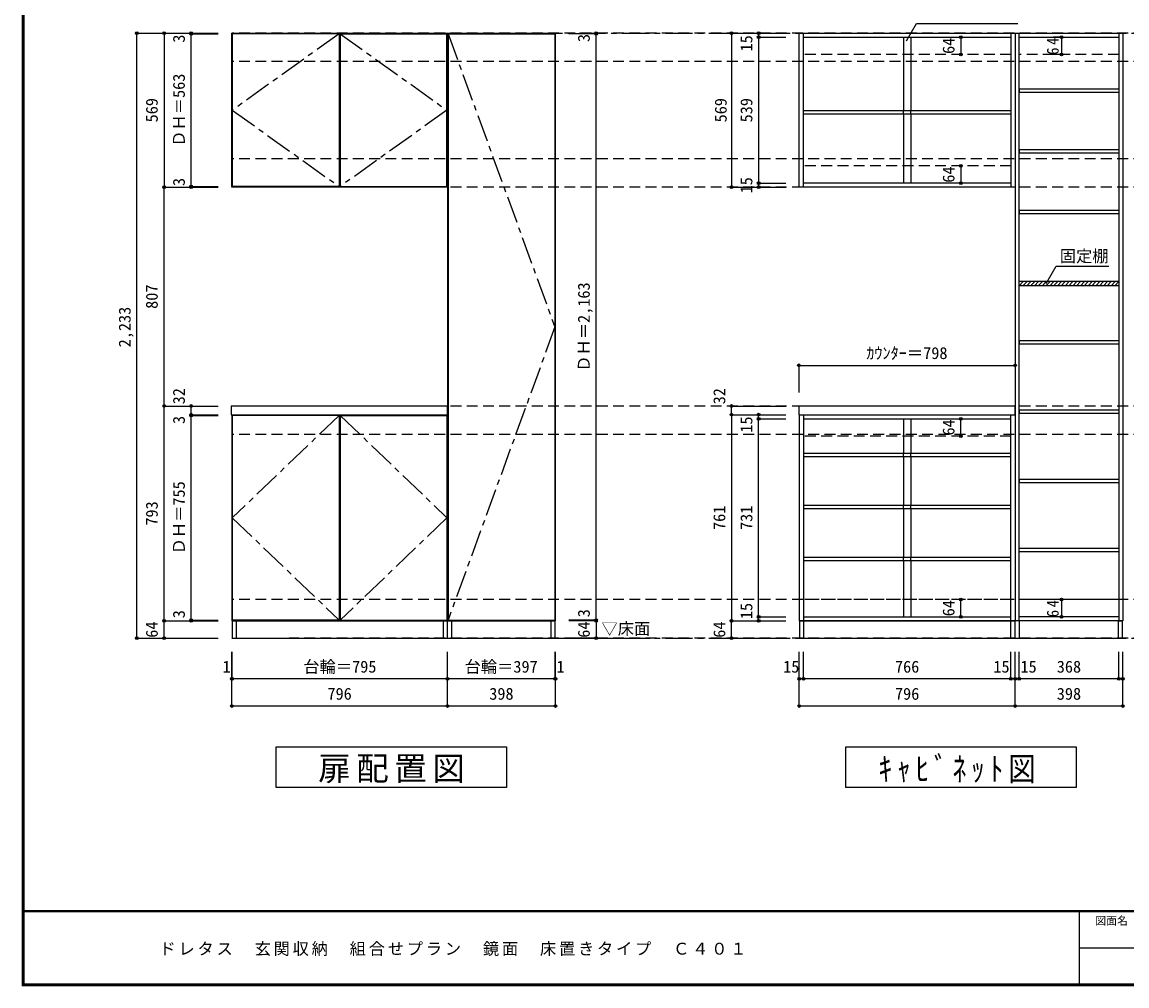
# Model space of a CAD drawing. Units: millimetres at full size, sheet at 1:20. Extents: x -3893 to 3907, y -2871 to 2783.
# Drawn here: x -3893 to 183, y -2803 to 753 of the extents above; entities that cross this region are included whole.
import ezdxf
from ezdxf.enums import TextEntityAlignment as Align

# ---------------------------------------------------------------- set-up
doc = ezdxf.new("R2010")
doc.units = ezdxf.units.MM
doc.header["$LTSCALE"] = 20
doc.header["$PDMODE"] = 32
doc.header["$PDSIZE"] = 10
for name, pattern in [('CHAIN1', [8, 5, -1, 1, -1]), ('DASHED1', [1.8, 1.2, -0.6]), ('DASHED2', [3, 2, -1])]:
    doc.linetypes.add(name, pattern=pattern)
for name, color, linetype in [('0-1_本体', 2, 'Continuous'), ('0-2_扉', 3, 'Continuous'), ('0-3_扉仕上', 7, 'CHAIN1'), ('0-4_棚', 3, 'Continuous'), ('0-6_桟木', 3, 'Continuous'), ('0-7_', 7, 'Continuous'), ('0-9_', 7, 'Continuous'), ('0-A_文字', 7, 'Continuous'), ('0-B_寸法', 7, 'Continuous'), ('0-C_ハッチ', 4, 'Continuous'), ('F-1_枠', 6, 'Continuous'), ('F-A_文字', 7, 'Continuous')]:
    doc.layers.add(name, color=color, linetype=linetype)
doc.styles.add('ＭＳ ゴシック', font='')
doc.styles.get('ＭＳ ゴシック').set_extended_font_data('MS Gothic')

msp = doc.modelspace()

# ---------------------------------------------------------------- linework, layer by layer
at = {"layer": '0-1_本体', "color": 7}
for p, q in [((-3119.7, 712.33), (-2323.7, 712.33)), ((-2323.7, 712.33), (-2323.7, -1456.67)), ((-2323.7, 712.33), (-1925.7, 712.33)), ((-1925.7, -1456.67), (-1925.7, 712.33)), ((-3119.7, -695.67), (-3119.7, -1456.67)), ((-3119.7, -1456.67), (-2323.7, -1456.67)), ((-2323.7, -1456.67), (-1925.7, -1456.67))]:
    msp.add_line(p, q, dxfattribs=at)
at = {"layer": '0-1_本体', "color": 3}
for p, q in [((-1025.7, 712.33), (-229.7, 712.33)), ((-1010.7, 143.33), (-1010.7, 712.33)), ((-1010.7, 697.33), (-244.7, 697.33)), ((-244.7, 712.33), (-244.7, 143.33)), ((-229.7, 712.33), (-229.7, -1456.67)), ((-229.7, 712.33), (168.3, 712.33)), ((-214.7, -1456.67), (-214.7, 712.33)), ((-214.7, 697.33), (153.3, 697.33)), ((153.3, 712.33), (153.3, -1456.67)), ((168.3, 712.33), (168.3, -1456.67)), ((-244.7, 158.33), (-1010.7, 158.33)), ((-1025.7, -695.67), (-1025.7, -1456.67)), ((-1010.7, -695.67), (-1010.7, -1456.67)), ((-1010.7, -710.67), (-244.7, -710.67)), ((-244.7, -1456.67), (-244.7, -695.67)), ((-1025.7, -1456.67), (-229.7, -1456.67)), ((-1010.7, -1441.67), (-244.7, -1441.67)), ((-214.7, -1456.67), (-229.7, -1456.67)), ((153.3, -1441.67), (-214.7, -1441.67)), ((154.3, -1456.67), (-214.7, -1456.67)), ((154.3, -1456.67), (168.3, -1456.67))]:
    msp.add_line(p, q, dxfattribs=at)
at = {"layer": '0-1_本体', "color": 7, "linetype": 'DASHED2'}
for p, q in [((153.3, 633.33), (-214.7, 633.33)), ((153.3, -1377.67), (-214.7, -1377.67))]:
    msp.add_line(p, q, dxfattribs=at)
at = {"layer": '0-1_本体', "color": 7}
msp.add_lwpolyline([(-2323.7, 143.33), (-3119.7, 143.33), (-3119.7, 712.33)], dxfattribs=at)
at = {"layer": '0-1_本体', "color": 3}
msp.add_lwpolyline([(-229.7, 143.33), (-1025.7, 143.33), (-1025.7, 712.33)], dxfattribs=at)
at = {"layer": '0-2_扉'}
for p, q in [((-2723.7, 709.33), (-3117.7, 709.33)), ((-3117.7, 709.33), (-3117.7, 146.33)), ((-2723.7, 709.33), (-2723.7, 146.33)), ((-2719.7, 709.33), (-2719.7, 146.33)), ((-2719.7, 709.33), (-2325.7, 709.33)), ((-2325.7, 146.33), (-2325.7, 709.33)), ((-2321.7, 709.33), (-1927.7, 709.33)), ((-2321.7, 709.33), (-2321.7, -1453.67)), ((-1927.7, 709.33), (-1927.7, -1453.67)), ((-2723.7, 146.33), (-3117.7, 146.33)), ((-2719.7, 146.33), (-2325.7, 146.33)), ((-3117.7, -698.67), (-3117.7, -1453.67)), ((-2723.7, -698.67), (-3117.7, -698.67)), ((-2723.7, -698.67), (-2723.7, -1453.67)), ((-2719.7, -698.67), (-2719.7, -1453.67)), ((-2719.7, -698.67), (-2325.7, -698.67)), ((-2325.7, -698.67), (-2325.7, -1453.67)), ((-2723.7, -1453.67), (-3117.7, -1453.67)), ((-2719.7, -1453.67), (-2325.7, -1453.67)), ((-2321.7, -1453.67), (-1927.7, -1453.67))]:
    msp.add_line(p, q, dxfattribs=at)
at = {"layer": '0-3_扉仕上', "linetype": 'Continuous'}
msp.add_line((-3119.7, -1520.67), (-1575.7, -1520.67), dxfattribs=at)
at = {"layer": '0-3_扉仕上'}
for points in [[(-2723.7, 709.33), (-3117.7, 427.83), (-2723.7, 146.33)], [(-2719.7, 709.33), (-2325.7, 427.83), (-2719.7, 146.33)], [(-2321.7, 709.33), (-1927.7, -372.17), (-2321.7, -1453.67)], [(-2723.7, -698.67), (-3117.7, -1076.17), (-2723.7, -1453.67)], [(-2719.7, -698.67), (-2325.7, -1076.17), (-2719.7, -1453.67)]]:
    msp.add_lwpolyline(points, dxfattribs=at)
at = {"layer": '0-4_棚'}
for p, q in [((-214.7, 506.33), (153.3, 506.33)), ((-214.7, 506.33), (-214.7, 494.33)), ((-214.7, 494.33), (153.3, 494.33)), ((-1010.7, 426.33), (-244.7, 426.33)), ((-1010.7, 414.33), (-244.7, 414.33)), ((-214.7, 282.33), (153.3, 282.33)), ((-214.7, 282.33), (-214.7, 270.33)), ((-214.7, 270.33), (153.3, 270.33)), ((-214.7, 58.33), (153.3, 58.33)), ((-214.7, 58.33), (-214.7, 46.33)), ((-214.7, 46.33), (153.3, 46.33)), ((153.3, -204.67), (-214.7, -204.67)), ((153.3, -219.67), (-214.7, -219.67)), ((-214.7, -421.67), (153.3, -421.67)), ((-214.7, -421.67), (-214.7, -433.67)), ((-214.7, -433.67), (153.3, -433.67)), ((-3121.7, -663.67), (-3121.7, -695.67)), ((-2323.7, -663.67), (-3121.7, -663.67)), ((-2323.7, -695.67), (-2323.7, -663.67)), ((-229.7, -663.67), (-1027.7, -663.67)), ((-1027.7, -663.67), (-1027.7, -695.67)), ((-214.7, -677.67), (153.3, -677.67)), ((-214.7, -677.67), (-214.7, -689.67)), ((-214.7, -689.67), (153.3, -689.67)), ((-3121.7, -695.67), (-2323.7, -695.67)), ((-1010.7, -837.69), (-244.7, -837.69)), ((-1010.7, -849.69), (-244.7, -849.69)), ((-214.7, -933.67), (153.3, -933.67)), ((-214.7, -933.67), (-214.7, -945.67)), ((-214.7, -945.67), (153.3, -945.67)), ((-1010.7, -1029.69), (-244.7, -1029.69)), ((-1010.7, -1041.69), (-244.7, -1041.69)), ((-1010.7, -1221.69), (-244.7, -1221.69)), ((153.3, -1189.67), (-214.7, -1189.67)), ((153.3, -1201.67), (-214.7, -1201.67)), ((-1010.7, -1233.69), (-244.7, -1233.69))]:
    msp.add_line(p, q, dxfattribs=at)
msp.add_lwpolyline([(-1027.7, -695.67), (-229.7, -695.67), (-229.7, -663.67)], dxfattribs=at)
at = {"layer": '0-6_桟木', "color": 7, "linetype": 'DASHED2'}
for p, q in [((-244.7, 633.33), (-1010.7, 633.33)), ((-244.7, 222.33), (-1010.7, 222.33)), ((-244.7, -774.67), (-1010.7, -774.67)), ((-244.7, -1377.67), (-1010.7, -1377.67))]:
    msp.add_line(p, q, dxfattribs=at)
at = {"layer": '0-7_'}
for p, q in [((-641.7, 697.33), (-641.7, 426.33)), ((-613.7, 697.33), (-613.7, 426.33)), ((-641.7, 414.33), (-641.7, 158.33)), ((-613.7, 414.33), (-613.7, 158.33)), ((-641.7, -710.67), (-641.7, -837.69)), ((-613.7, -710.67), (-613.7, -837.69)), ((-641.7, -849.69), (-641.7, -1029.69)), ((-613.7, -849.69), (-613.7, -1029.69)), ((-641.7, -1041.69), (-641.7, -1221.69)), ((-613.7, -1041.69), (-613.7, -1221.69)), ((-641.7, -1233.69), (-641.7, -1441.67)), ((-613.7, -1233.69), (-613.7, -1441.67))]:
    msp.add_line(p, q, dxfattribs=at)
at = {"layer": '0-7_', "linetype": 'DASHED1'}
for p, q in [((-641.7, 414.33), (-641.7, 426.33)), ((-613.7, 414.33), (-613.7, 426.33)), ((-641.7, -849.69), (-641.7, -837.69)), ((-613.7, -849.69), (-613.7, -837.69)), ((-641.7, -1041.69), (-641.7, -1029.69)), ((-613.7, -1041.69), (-613.7, -1029.69)), ((-641.7, -1233.69), (-641.7, -1221.69)), ((-613.7, -1233.69), (-613.7, -1221.69))]:
    msp.add_line(p, q, dxfattribs=at)
at = {"layer": '0-9_'}
for p, q in [((-2323.7, -1456.67), (-3118.7, -1456.67)), ((-3118.7, -1456.67), (-3118.7, -1520.67)), ((-3103.7, -1456.67), (-3103.7, -1520.67)), ((-2338.7, -1520.67), (-2338.7, -1456.67)), ((-2323.7, -1520.67), (-2323.7, -1456.67)), ((-1926.7, -1456.67), (-2323.7, -1456.67)), ((-2308.7, -1456.67), (-2308.7, -1520.67)), ((-1941.7, -1520.67), (-1941.7, -1456.67)), ((-1926.7, -1520.67), (-1926.7, -1456.67)), ((-229.7, -1456.67), (-1024.7, -1456.67)), ((-1024.7, -1456.67), (-1024.7, -1520.67)), ((-1009.7, -1456.67), (-1009.7, -1520.67)), ((-244.7, -1520.67), (-244.7, -1456.67)), ((-229.7, -1520.67), (-229.7, -1456.67)), ((167.3, -1456.67), (-229.7, -1456.67)), ((-214.7, -1456.67), (-214.7, -1520.67)), ((152.3, -1520.67), (152.3, -1456.67)), ((167.3, -1520.67), (167.3, -1456.67)), ((-3118.7, -1520.67), (-2323.7, -1520.67)), ((-2323.7, -1520.67), (-1926.7, -1520.67)), ((-1024.7, -1520.67), (-229.7, -1520.67)), ((-229.7, -1520.67), (167.3, -1520.67))]:
    msp.add_line(p, q, dxfattribs=at)
at = {"layer": '0-A_文字', "linetype": 'CHAIN1'}
for p, q in [((-3119.7, 712.33), (3067.4, 712.33)), ((-3119.7, -1520.67), (3067.4, -1520.67))]:
    msp.add_line(p, q, dxfattribs=at)
at = {"layer": '0-A_文字'}
for p, q in [((-114.5, -211.68), (-77.64, -147.83)), ((-77.64, -147.83), (116.34, -147.83)), ((-2955.93, -2070.67), (-2955.93, -1920.67)), ((-2955.93, -1920.67), (-2105.93, -1920.67)), ((-2105.93, -1920.67), (-2105.93, -2070.67)), ((-853.7, -2070.67), (-853.7, -1920.67)), ((-853.7, -1920.67), (-3.7, -1920.67)), ((-3.7, -1920.67), (-3.7, -2070.67)), ((-2105.93, -2070.67), (-2955.93, -2070.67)), ((-3.7, -2070.67), (-853.7, -2070.67))]:
    msp.add_line(p, q, dxfattribs=at)
msp.add_lwpolyline([(-629.72, 683.79), (-592.85, 747.63), (-219.71, 747.63)], dxfattribs=at)
at = {"layer": '0-B_寸法', "color": 4}
for p, q in [((-3469.7, 712.33), (-3369.7, 712.33)), ((-3469.7, -1520.67), (-3469.7, 712.33)), ((-3369.7, 712.33), (-3169.7, 712.33)), ((-3369.7, 712.33), (-3369.7, 143.33)), ((-3269.7, 709.33), (-3269.7, 712.33)), ((-3269.7, 146.33), (-3269.7, 709.33)), ((-3269.7, 709.33), (-3169.7, 709.33)), ((-1775.7, 709.33), (-1875.7, 709.33)), ((-1775.7, 709.33), (-1775.7, 712.33)), ((-1775.7, -1453.67), (-1775.7, 709.33)), ((-1275.7, 712.33), (-1275.7, 143.33)), ((-1275.7, 712.33), (-1075.7, 712.33)), ((-1175.7, 712.33), (-1175.7, 143.33)), ((-1175.7, 697.33), (-1075.7, 697.33)), ((-429.88, 697.33), (-432.87, 697.33)), ((-429.88, 697.33), (-429.88, 633.33)), ((-58.01, 697.33), (-87.25, 697.33)), ((-58.01, 697.33), (-58.01, 633.33)), ((-429.88, 633.33), (-432.87, 633.33)), ((-58.01, 633.33), (-87.25, 633.33)), ((-429.88, 222.33), (-432.87, 222.33)), ((-429.88, 222.33), (-429.88, 158.33)), ((-3369.7, 143.33), (-3169.7, 143.33)), ((-3369.7, -663.67), (-3369.7, 143.33)), ((-3369.7, 143.33), (-3169.7, 143.33)), ((-3269.7, 143.33), (-3269.7, 146.33)), ((-3269.7, 146.33), (-3169.7, 146.33)), ((-1275.7, 143.33), (-1075.7, 143.33)), ((-1175.7, 158.33), (-1075.7, 158.33)), ((-1175.7, 143.33), (-1075.7, 143.33)), ((-429.88, 158.33), (-432.87, 158.33)), ((-1027.7, -513.67), (-229.7, -513.67)), ((-1027.7, -513.67), (-1027.7, -613.67)), ((-229.7, -513.67), (-229.7, -613.67)), ((-3369.7, -1456.67), (-3369.7, -663.67)), ((-3369.7, -663.67), (-3169.7, -663.67)), ((-3269.7, -695.67), (-3269.7, -663.67)), ((-1275.7, -663.67), (-1075.7, -663.67)), ((-1275.7, -695.67), (-1275.7, -663.67)), ((-3269.7, -695.67), (-3169.7, -695.67)), ((-3269.7, -698.67), (-3269.7, -695.67)), ((-3269.7, -695.67), (-3169.7, -695.67)), ((-3269.7, -698.67), (-3169.7, -698.67)), ((-3269.7, -1453.67), (-3269.7, -698.67)), ((-1275.7, -695.67), (-1075.7, -695.67)), ((-1275.7, -695.67), (-1275.7, -1456.67)), ((-1175.7, -710.67), (-1175.7, -695.67)), ((-1175.7, -1441.67), (-1175.7, -710.67)), ((-1175.7, -710.67), (-1075.7, -710.67)), ((-429.88, -710.67), (-432.87, -710.67)), ((-429.88, -774.67), (-429.88, -710.67)), ((-429.88, -774.67), (-432.87, -774.67)), ((-429.88, -1377.67), (-432.87, -1377.67)), ((-429.88, -1441.67), (-429.88, -1377.67)), ((-58.01, -1377.67), (-87.25, -1377.67)), ((-58.01, -1377.67), (-58.01, -1441.67)), ((-3369.7, -1456.67), (-3169.7, -1456.67)), ((-3369.7, -1520.67), (-3369.7, -1456.67)), ((-3369.7, -1456.67), (-3169.7, -1456.67)), ((-3269.7, -1453.67), (-3169.7, -1453.67)), ((-3269.7, -1456.67), (-3269.7, -1453.67)), ((-3269.7, -1456.67), (-3169.7, -1456.67)), ((-1775.7, -1453.67), (-1875.7, -1453.67)), ((-1775.7, -1456.67), (-1875.7, -1456.67)), ((-1775.7, -1456.67), (-1875.7, -1456.67)), ((-1775.7, -1456.67), (-1775.7, -1453.67)), ((-1775.7, -1456.67), (-1775.7, -1520.67)), ((-1275.7, -1456.67), (-1175.7, -1456.67)), ((-1275.7, -1520.67), (-1275.7, -1456.67)), ((-1275.7, -1456.67), (-1075.7, -1456.67)), ((-1175.7, -1456.67), (-1175.7, -1441.67)), ((-1175.7, -1441.67), (-1075.7, -1441.67)), ((-1175.7, -1456.67), (-1075.7, -1456.67)), ((-429.88, -1441.67), (-432.87, -1441.67)), ((-58.01, -1441.67), (-87.25, -1441.67)), ((-3469.7, -1520.67), (-3369.7, -1520.67)), ((-3369.7, -1520.67), (-3169.7, -1520.67)), ((-1775.7, -1520.67), (-1875.7, -1520.67)), ((-1275.7, -1520.67), (-1075.7, -1520.67)), ((-3119.7, -1670.67), (-3119.7, -1570.67)), ((-3118.7, -1670.67), (-3118.7, -1570.67)), ((-2323.7, -1670.67), (-2323.7, -1570.67)), ((-1926.7, -1670.67), (-1926.7, -1570.67)), ((-1925.7, -1670.67), (-1925.7, -1570.67)), ((-1025.7, -1770.67), (-1025.7, -1570.67)), ((-1010.7, -1670.67), (-1010.7, -1570.67)), ((-244.7, -1670.67), (-244.7, -1570.67)), ((-229.7, -1770.67), (-229.7, -1570.67)), ((-214.7, -1670.67), (-214.7, -1570.67)), ((153.3, -1670.67), (153.3, -1570.67)), ((168.3, -1770.67), (168.3, -1570.67)), ((-3119.7, -1770.67), (-3119.7, -1670.67)), ((-3118.7, -1670.67), (-3119.7, -1670.67)), ((-2323.7, -1670.67), (-3118.7, -1670.67)), ((-2323.7, -1770.67), (-2323.7, -1670.67)), ((-1926.7, -1670.67), (-2323.7, -1670.67)), ((-1925.7, -1670.67), (-1926.7, -1670.67)), ((-1925.7, -1770.67), (-1925.7, -1670.67)), ((-229.7, -1670.67), (-1025.7, -1670.67)), ((-214.7, -1670.67), (-229.7, -1670.67)), ((153.3, -1670.67), (-214.7, -1670.67)), ((168.3, -1670.67), (153.3, -1670.67)), ((-2323.7, -1770.67), (-3119.7, -1770.67)), ((-1925.7, -1770.67), (-2323.7, -1770.67)), ((-229.7, -1770.67), (-1025.7, -1770.67)), ((168.3, -1770.67), (-229.7, -1770.67))]:
    msp.add_line(p, q, dxfattribs=at)
at = {"layer": '0-B_寸法', "color": 4, "linetype": 'DASHED2'}
for p, q in [((3067.4, 712.33), (-3119.7, 712.33)), ((3067.4, 607.33), (-3119.7, 607.33)), ((3067.4, 248.33), (-3119.7, 248.33)), ((3067.4, 143.33), (-3119.7, 143.33)), ((3067.4, -663.67), (-3119.7, -663.67)), ((3067.4, -768.67), (-3119.7, -768.67)), ((3067.4, -1377.67), (-3119.7, -1377.67)), ((3067.4, -1520.67), (-2908.48, -1520.67))]:
    msp.add_line(p, q, dxfattribs=at)
at = {"layer": '0-B_寸法'}
for p in [(-3469.7, 712.33), (-3369.7, 712.33), (-3269.7, 712.33), (-3269.7, 709.33), (-1775.7, 712.33), (-1775.7, 709.33), (-1275.7, 712.33), (-1175.7, 712.33), (-1175.7, 697.33), (-429.88, 697.33), (-58.01, 697.33), (-429.88, 633.33), (-58.01, 633.33), (-429.88, 222.33), (-1175.7, 158.33), (-429.88, 158.33), (-3369.7, 143.33), (-3369.7, 143.33), (-3269.7, 146.33), (-3269.7, 143.33), (-1275.7, 143.33), (-1175.7, 143.33), (-1027.7, -513.67), (-229.7, -513.67), (-3369.7, -663.67), (-3269.7, -663.67), (-3269.7, -695.67), (-3269.7, -695.67), (-1275.7, -663.67), (-1275.7, -695.67), (-1175.7, -695.67), (-3269.7, -698.67), (-1175.7, -710.67), (-429.88, -710.67), (-429.88, -774.67), (-429.88, -1377.67), (-58.01, -1377.67), (-3369.7, -1456.67), (-3369.7, -1456.67), (-3269.7, -1453.67), (-3269.7, -1456.67), (-1775.7, -1453.67), (-1775.7, -1456.67), (-1775.7, -1456.67), (-1275.7, -1456.67), (-1275.7, -1456.67), (-1175.7, -1441.67), (-1175.7, -1456.67), (-429.88, -1441.67), (-58.01, -1441.67), (-3469.7, -1520.67), (-3369.7, -1520.67), (-1775.7, -1520.67), (-1275.7, -1520.67), (-3119.7, -1670.67), (-3118.7, -1670.67), (-2323.7, -1670.67), (-1926.7, -1670.67), (-1925.7, -1670.67), (-1025.7, -1670.67), (-1010.7, -1670.67), (-244.7, -1670.67), (-229.7, -1670.67), (-214.7, -1670.67), (153.3, -1670.67), (168.3, -1670.67), (-3119.7, -1770.67), (-2323.7, -1770.67), (-1925.7, -1770.67), (-1025.7, -1770.67), (-229.7, -1770.67), (168.3, -1770.67)]:
    msp.add_point(p, dxfattribs=at)
at = {"layer": '0-C_ハッチ'}
for p, q in [((-214.7, -205.52), (-213.85, -204.67)), ((-214.7, -219.67), (-199.7, -204.67)), ((-200.56, -219.67), (-185.56, -204.67)), ((-186.42, -219.67), (-171.42, -204.67)), ((-172.28, -219.67), (-157.28, -204.67)), ((-158.14, -219.67), (-143.14, -204.67)), ((-143.99, -219.67), (-128.99, -204.67)), ((-129.85, -219.67), (-114.85, -204.67)), ((-115.71, -219.67), (-100.71, -204.67)), ((-101.57, -219.67), (-86.57, -204.67)), ((-87.42, -219.67), (-72.42, -204.67)), ((-73.28, -219.67), (-58.28, -204.67)), ((-59.14, -219.67), (-44.14, -204.67)), ((-45, -219.67), (-30, -204.67)), ((-30.86, -219.67), (-15.86, -204.67)), ((-16.71, -219.67), (-1.71, -204.67)), ((-2.57, -219.67), (12.43, -204.67)), ((11.57, -219.67), (26.57, -204.67)), ((25.71, -219.67), (40.71, -204.67)), ((39.85, -219.67), (54.85, -204.67)), ((54, -219.67), (69, -204.67)), ((68.14, -219.67), (83.14, -204.67)), ((82.28, -219.67), (97.28, -204.67)), ((96.42, -219.67), (111.42, -204.67)), ((110.57, -219.67), (125.57, -204.67)), ((124.71, -219.67), (139.71, -204.67)), ((138.85, -219.67), (153.85, -204.67)), ((152.99, -219.67), (153.3, -219.36))]:
    msp.add_line(p, q, dxfattribs=at)
at = {"layer": 'F-1_枠'}
for p, q in [((-3893.39, 2783.33), (-3893.39, -2803.33)), ((-3890.05, 2783.33), (-3890.05, -2803.33)), ((-3886.72, 2783.33), (-3886.72, -2803.33)), ((3906.61, -2526.67), (-3893.39, -2526.67)), ((3906.61, -2530), (-3893.39, -2530)), ((6.61, -2530), (6.61, -2796.67)), ((6.61, -2663.33), (3899.95, -2663.34)), ((3906.61, -2796.67), (-3893.39, -2796.67)), ((3906.61, -2800), (-3893.39, -2800)), ((3906.61, -2803.33), (-3893.39, -2803.33))]:
    msp.add_line(p, q, dxfattribs=at)

# ---------------------------------------------------------------- texts
at = {"layer": '0-A_文字', "style": 'ＭＳ ゴシック'}
for s, p in [('固定棚', (-64.5, -145.7)), ('▽床面', (-1755.7, -1520.67))]:
    msp.add_text(s, height=43.99, dxfattribs=at).set_placement(p, align=Align.BOTTOM_LEFT)
at = {"layer": '0-A_文字', "char_height": 87.98, "attachment_point": 7, "style": 'ＭＳ ゴシック'}
for s, insert in [('\\T1.17;扉配置図', (-2800.93, -2055.67)), ('\\T1.34;\\W0.85;ｷｬﾋﾞﾈｯﾄ図', (-733.7, -2055.67))]:
    msp.add_mtext(s, dxfattribs=dict(at, insert=insert))
at = {"layer": '0-B_寸法', "style": 'ＭＳ ゴシック'}
for s, p in [('3', (-3279.7, 676.85)), ('3', (-1785.7, 679.01)), ('15', (-1185.7, 644.55)), ('64', (-439.88, 635.33)), ('ＤＨ＝563', (-3279.7, 292.83)), ('569', (-3379.7, 382.83)), ('569', (-1280.49, 382.83)), ('539', (-1185.7, 382.83)), ('64', (-439.88, 160.33)), ('3', (-3279.7, 147.85)), ('15', (-1185.7, 120.83)), ('807', (-3379.7, -305.17)), ('ＤＨ＝2,163', (-1785.7, -537.17)), ('2,233', (-3479.7, -447.17)), ('32', (-3279.7, -657.47)), ('32', (-1285.7, -657.47)), ('3', (-3279.7, -730.1)), ('15', (-1185.7, -762.14)), ('64', (-439.88, -772.67)), ('ＤＨ＝755', (-3279.7, -1211.17)), ('793', (-3379.7, -1105.17)), ('761', (-1285.7, -1121.17)), ('731', (-1185.7, -1121.17)), ('64', (-439.88, -1439.67)), ('3', (-3279.7, -1446.76)), ('3', (-1785.7, -1443.09)), ('15', (-1185.7, -1450.05)), ('64', (-3379.7, -1518.67)), ('64', (-1785.7, -1518.67)), ('64', (-1285.7, -1518.67))]:
    msp.add_text(s, height=43.99, rotation=90, dxfattribs=at).set_placement(p, align=Align.BOTTOM_LEFT)
for s, p in [('ｶｳﾝﾀｰ＝798', (-778.7, -503.67)), ('1', (-3153.7, -1660.67)), ('台輪＝795', (-2855.7, -1660.67)), ('台輪＝397', (-2260.7, -1660.67)), ('1', (-1921.7, -1660.67)), ('15', (-1085.36, -1660.67)), ('766', (-672.7, -1660.67)), ('15', (-309.7, -1660.67)), ('15', (-209.7, -1660.67)), ('368', (-75.7, -1660.67)), ('796', (-2766.7, -1760.67)), ('398', (-2169.7, -1760.67)), ('796', (-672.7, -1760.67)), ('398', (-75.7, -1760.67))]:
    msp.add_text(s, height=43.99, dxfattribs=at).set_placement(p, align=Align.BOTTOM_LEFT)
at = {"layer": '0-B_寸法', "char_height": 43.99, "attachment_point": 7, "rotation": 90, "style": 'ＭＳ ゴシック'}
for insert in [(-68.01, 632), (-68.01, -1443)]:
    msp.add_mtext('\\T1.36;\\W0.9;64', dxfattribs=dict(at, insert=insert))
at = {"layer": 'F-A_文字', "style": 'ＭＳ ゴシック'}
msp.add_text('図面名', height=29.33, dxfattribs=at).set_placement((66.61, -2586.67), align=Align.BOTTOM_LEFT)
at = {"layer": 'F-A_文字', "insert": (-3386.72, -2693.33), "char_height": 43.99, "attachment_point": 7, "style": 'ＭＳ ゴシック'}
msp.add_mtext('\\T1.17;ドレタス\u3000玄関収納\u3000組合せプラン\u3000鏡面\u3000床置きタイプ\u3000Ｃ４０１', dxfattribs=at)

doc.saveas('drawing.dxf')
